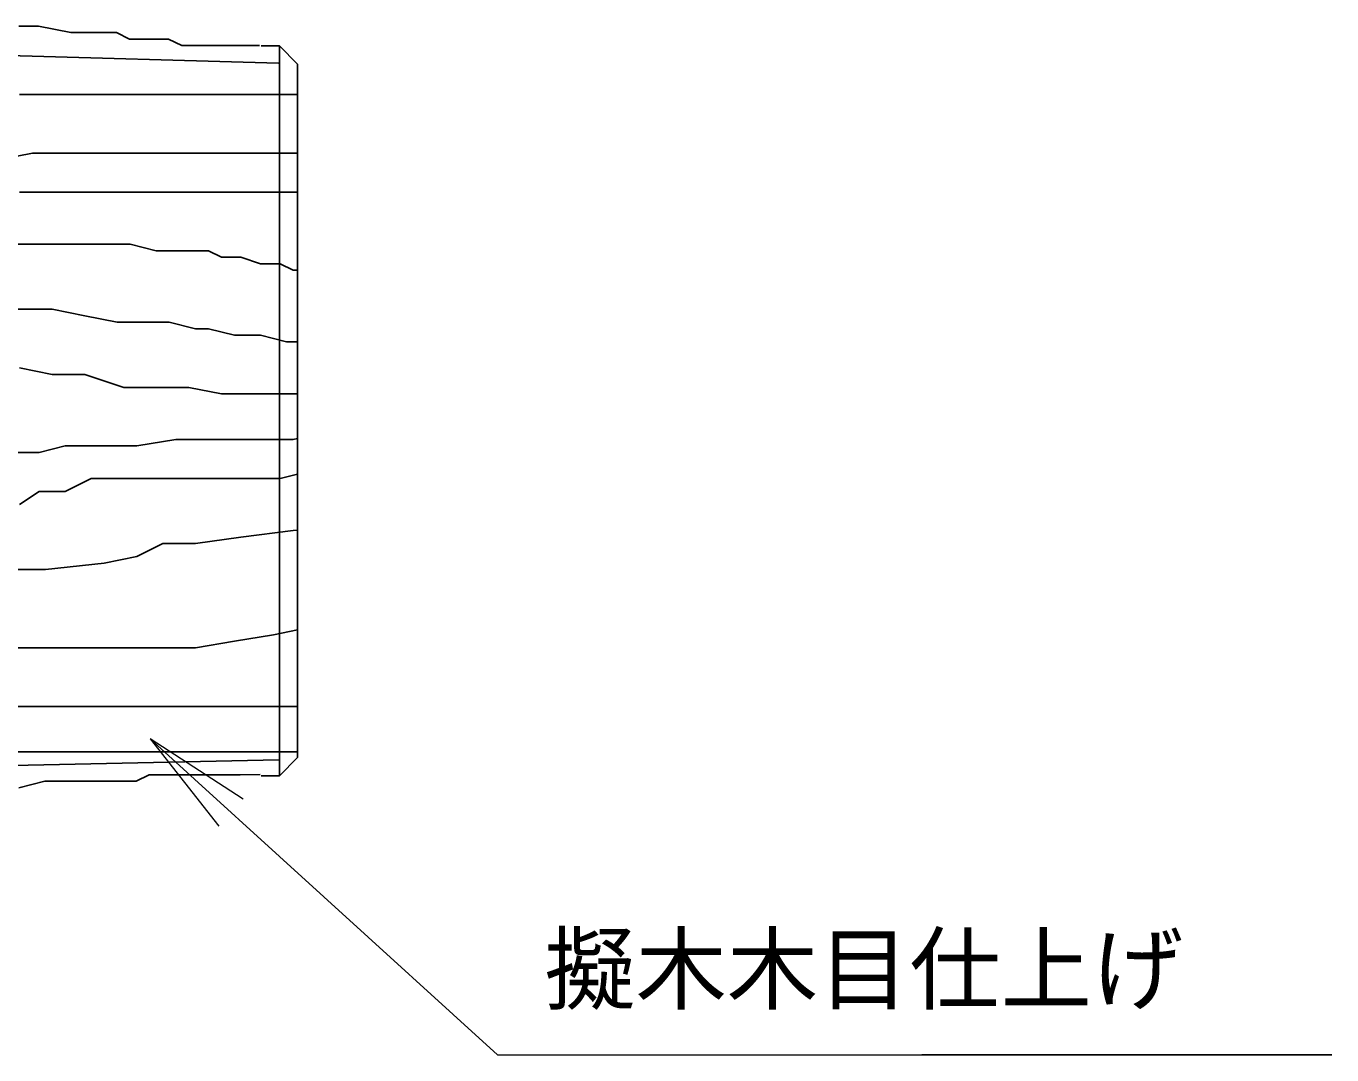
# Model space of a CAD drawing. Units: millimetres at full size, sheet at 1:20; details may follow other scales. Extents: x 0 to 8400, y 0 to 5940.
# Drawn here: x 2846 to 3562, y 3803 to 4366 of the extents above; entities that cross this region are included whole.
import ezdxf
from ezdxf.enums import TextEntityAlignment as Align

# ---------------------------------------------------------------- set-up
doc = ezdxf.new("R2010")
doc.units = ezdxf.units.MM
doc.header["$LTSCALE"] = 20
doc.layers.add('D-STR-HTXT\u3000旗上げ', color=7, linetype='Continuous', lineweight=13)
doc.layers.add('D-STR\u3000構造物外形線', color=1, linetype='Continuous', lineweight=25)
doc.styles.add('ＭＳ ゴシック', font='')
doc.styles.get('ＭＳ ゴシック').set_extended_font_data('MS Gothic')

# ---------------------------------------------------------------- blocks, each defined once
blk = doc.blocks.new('open_arrow')
at = {"color": 0, "linetype": 'Continuous', "lineweight": -2}
blk.add_lwpolyline([(7.5, 1.25), (0, 0), (7.5, -1.25)], dxfattribs=at)

msp = doc.modelspace()

# ---------------------------------------------------------------- linework, layer by layer
at = {"layer": 'D-STR-HTXT\u3000旗上げ'}
msp.add_lwpolyline([(2914.19, 3975.84), (3104.5, 3802.72), (3112.5, 3802.72), (3561.74, 3802.72), (3337.12, 3802.72)], dxfattribs=at)
at = {"layer": 'D-STR\u3000構造物外形線'}
for p, q in [((2842.36, 4366.45), (2853.06, 4366.45)), ((2853.06, 4366.45), (2870.89, 4362.88)), ((2870.89, 4362.88), (2881.59, 4362.88)), ((2881.59, 4362.88), (2895.86, 4362.88)), ((2895.86, 4362.88), (2903, 4359.31)), ((2903, 4359.31), (2917.26, 4359.31)), ((2917.26, 4359.31), (2924.4, 4359.31)), ((2924.4, 4359.31), (2931.53, 4355.75)), ((2771.39, 4352.18), (2984.63, 4346.11)), ((2931.53, 4355.75), (2938.66, 4355.75)), ((2938.66, 4355.75), (2945.8, 4355.75)), ((2945.8, 4355.75), (2952.93, 4355.75)), ((2952.93, 4355.75), (2960.07, 4355.75)), ((2960.07, 4355.75), (2974.13, 4355.78)), ((2975.08, 4355.65), (2985.08, 4355.65)), ((2995.08, 4345.65), (2985.08, 4355.65)), ((2985.08, 4355.65), (2985.08, 3955.65)), ((2995.08, 4345.65), (2995.08, 3965.65)), ((2842.73, 4328.99), (2857, 4328.99)), ((2857, 4328.99), (2874.84, 4328.99)), ((2874.84, 4328.99), (2896.24, 4328.99)), ((2896.24, 4328.99), (2917.64, 4328.99)), ((2917.64, 4328.99), (2942.61, 4328.99)), ((2942.61, 4328.99), (2967.58, 4328.99)), ((2967.58, 4328.99), (2992.54, 4328.99)), ((2992.54, 4328.99), (2995.08, 4328.99)), ((2832.03, 4293.32), (2849.87, 4296.89)), ((2849.87, 4296.89), (2871.27, 4296.89)), ((2871.27, 4296.89), (2896.24, 4296.89)), ((2896.24, 4296.89), (2921.21, 4296.89)), ((2921.21, 4296.89), (2935.47, 4296.89)), ((2935.47, 4296.89), (2960.44, 4296.89)), ((2960.44, 4296.89), (2978.28, 4296.89)), ((2978.28, 4296.89), (2995.08, 4296.89)), ((2842.73, 4275.49), (2867.7, 4275.49)), ((2867.7, 4275.49), (2889.1, 4275.49)), ((2889.1, 4275.49), (2914.07, 4275.49)), ((2914.07, 4275.49), (2946.17, 4275.49)), ((2946.17, 4275.49), (2971.14, 4275.49)), ((2971.14, 4275.49), (2995.08, 4275.49)), ((2839.17, 4246.95), (2857, 4246.95)), ((2857, 4246.95), (2867.7, 4246.95)), ((2867.7, 4246.95), (2878.4, 4246.95)), ((2878.4, 4246.95), (2889.1, 4246.95)), ((2889.1, 4246.95), (2903.37, 4246.95)), ((2903.37, 4246.95), (2917.64, 4243.39)), ((2917.64, 4243.39), (2928.34, 4243.39)), ((2928.34, 4243.39), (2946.17, 4243.39)), ((2946.17, 4243.39), (2953.31, 4239.82)), ((2953.31, 4239.82), (2964.01, 4239.82)), ((2964.01, 4239.82), (2974.71, 4236.25)), ((2974.71, 4236.25), (2985.41, 4236.25)), ((2985.41, 4236.25), (2992.54, 4232.69)), ((2992.54, 4232.69), (2995.08, 4232.69)), ((2839.17, 4211.29), (2860.57, 4211.29)), ((2860.57, 4211.29), (2878.4, 4207.72)), ((2878.4, 4207.72), (2896.24, 4204.15)), ((2896.24, 4204.15), (2914.07, 4204.15)), ((2914.07, 4204.15), (2924.77, 4204.15)), ((2924.77, 4204.15), (2939.04, 4200.58)), ((2939.04, 4200.58), (2946.17, 4200.58)), ((2946.17, 4200.58), (2960.44, 4197.02)), ((2960.44, 4197.02), (2974.71, 4197.02)), ((2974.71, 4197.02), (2988.98, 4193.45)), ((2988.98, 4193.45), (2995.08, 4193.45)), ((2842.73, 4179.18), (2860.57, 4175.62)), ((2860.57, 4175.62), (2878.4, 4175.62)), ((2878.4, 4175.62), (2899.8, 4168.48)), ((2899.8, 4168.48), (2917.64, 4168.48)), ((2917.64, 4168.48), (2935.47, 4168.48)), ((2935.47, 4168.48), (2953.31, 4164.91)), ((2953.31, 4164.91), (2971.14, 4164.91)), ((2971.14, 4164.91), (2985.41, 4164.91)), ((2985.41, 4164.91), (2995.08, 4164.91)), ((2867.7, 4136.38), (2853.43, 4132.81)), ((2885.54, 4136.38), (2867.7, 4136.38)), ((2906.94, 4136.38), (2885.54, 4136.38)), ((2928.34, 4139.95), (2906.94, 4136.38)), ((2949.74, 4139.95), (2928.34, 4139.95)), ((2971.14, 4139.95), (2949.74, 4139.95)), ((2992.54, 4139.95), (2971.14, 4139.95)), ((2995.08, 4140.45), (2992.54, 4139.95)), ((2853.43, 4132.81), (2839.17, 4132.81)), ((2995.08, 4120.96), (2985.41, 4118.54)), ((2881.97, 4118.54), (2867.7, 4111.41)), ((2899.8, 4118.54), (2881.97, 4118.54)), ((2914.07, 4118.54), (2899.8, 4118.54)), ((2928.34, 4118.54), (2914.07, 4118.54)), ((2949.74, 4118.54), (2928.34, 4118.54)), ((2964.01, 4118.54), (2949.74, 4118.54)), ((2974.71, 4118.54), (2964.01, 4118.54)), ((2985.41, 4118.54), (2974.71, 4118.54)), ((2853.43, 4111.41), (2842.73, 4104.28)), ((2867.7, 4111.41), (2853.43, 4111.41)), ((2939.04, 4082.87), (2964.01, 4086.44)), ((2964.01, 4086.44), (2992.54, 4090.01)), ((2992.54, 4090.01), (2995.08, 4090.33)), ((2906.94, 4075.74), (2921.21, 4082.87)), ((2921.21, 4082.87), (2939.04, 4082.87)), ((2857, 4068.61), (2889.1, 4072.17)), ((2889.1, 4072.17), (2906.94, 4075.74)), ((2828.47, 4068.61), (2857, 4068.61)), ((2981.84, 4032.94), (2995.08, 4035.58)), ((2939.04, 4025.8), (2960.44, 4029.37)), ((2960.44, 4029.37), (2981.84, 4032.94)), ((2832.03, 4025.8), (2853.43, 4025.8)), ((2853.43, 4025.8), (2874.84, 4025.8)), ((2874.84, 4025.8), (2903.37, 4025.8)), ((2903.37, 4025.8), (2921.21, 4025.8)), ((2921.21, 4025.8), (2939.04, 4025.8)), ((2832.03, 3993.7), (2849.87, 3993.7)), ((2849.87, 3993.7), (2871.27, 3993.7)), ((2871.27, 3993.7), (2889.1, 3993.7)), ((2889.1, 3993.7), (2906.94, 3993.7)), ((2906.94, 3993.7), (2931.91, 3993.7)), ((2931.91, 3993.7), (2960.44, 3993.7)), ((2960.44, 3993.7), (2974.71, 3993.7)), ((2974.71, 3993.7), (2995.08, 3993.7)), ((2596.24, 3956.25), (2984.7, 3964.31)), ((2835.6, 3968.73), (2849.87, 3968.73)), ((2849.87, 3968.73), (2867.7, 3968.73)), ((2867.7, 3968.73), (2881.97, 3968.73)), ((2881.97, 3968.73), (2896.24, 3968.73)), ((2896.24, 3968.73), (2921.21, 3968.73)), ((2921.21, 3968.73), (2939.04, 3968.73)), ((2939.04, 3968.73), (2964.01, 3968.73)), ((2964.01, 3968.73), (2981.84, 3968.73)), ((2981.84, 3968.73), (2995.08, 3968.73)), ((2985.08, 3955.65), (2995.08, 3965.65)), ((2842.36, 3949.11), (2856.62, 3952.68)), ((2856.62, 3952.68), (2863.76, 3952.68)), ((2863.76, 3952.68), (2870.89, 3952.68)), ((2870.89, 3952.68), (2878.03, 3952.68)), ((2878.03, 3952.68), (2892.29, 3952.68)), ((2892.29, 3952.68), (2906.56, 3952.68)), ((2906.56, 3952.68), (2913.7, 3956.25)), ((2913.7, 3956.25), (2920.83, 3956.25)), ((2920.83, 3956.25), (2927.96, 3956.25)), ((2927.96, 3956.25), (2935.1, 3956.25)), ((2935.1, 3956.25), (2942.23, 3956.25)), ((2942.23, 3956.25), (2949.37, 3956.25)), ((2949.37, 3956.25), (2956.5, 3956.25)), ((2956.5, 3956.25), (2963.63, 3956.25)), ((2963.63, 3956.25), (2974.59, 3956.28)), ((2985.08, 3955.65), (2975.08, 3955.65))]:
    msp.add_line(p, q, dxfattribs=at)

# ---------------------------------------------------------------- block references
at = {"layer": 'D-STR-HTXT\u3000旗上げ', "xscale": 8, "yscale": 8, "rotation": 317.7}
msp.add_blockref('open_arrow', (2914.19, 3975.84), dxfattribs=at)

# ---------------------------------------------------------------- texts
at = {"layer": 'D-STR-HTXT\u3000旗上げ', "style": 'ＭＳ ゴシック'}
msp.add_text('擬木木目仕上げ', height=36.66, dxfattribs=at).set_placement((3130.25, 3820.47), align=Align.BOTTOM_LEFT)

doc.saveas('drawing.dxf')
